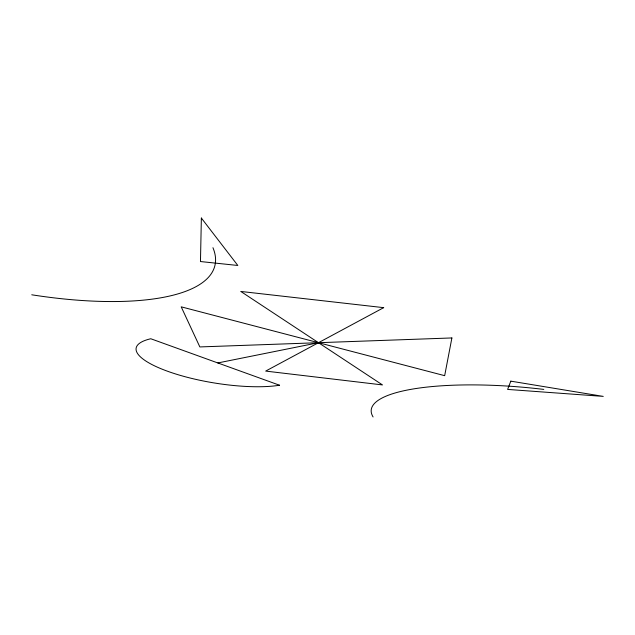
<?xml version="1.0" encoding="UTF-8"?>
<svg xmlns="http://www.w3.org/2000/svg" width="635" height="635" viewBox="0 0 635 635"><rect width="100%" height="100%" fill="white"/><g stroke="black" fill="none" stroke-linecap="round" stroke-linejoin="round"><path stroke-width="0.95" d="M217.829 362.95L318.476 342.702M212.947 247.698A225.433 73.335 13.5 0 1 31.75 294.791M373.086 416.949A155.48 37.489 5.6 0 1 543.774 389.406M201.366 218.051L200.469 261.541L237.823 265.47L201.366 218.051M451.898 337.947L444.667 375.674L181.197 306.832L199.85 346.932L451.898 337.947M510.81 381.151L507.619 389.422L603.25 396.391L510.81 381.151M383.675 307.658L265.668 371.086L382.484 384.929L240.776 291.441L383.675 307.658M279.551 385.231L150.781 338.749A82.558 21.709 9.3 0 0 167.656 371.284A82.558 21.709 9.3 0 0 279.551 385.231"/></g></svg>
